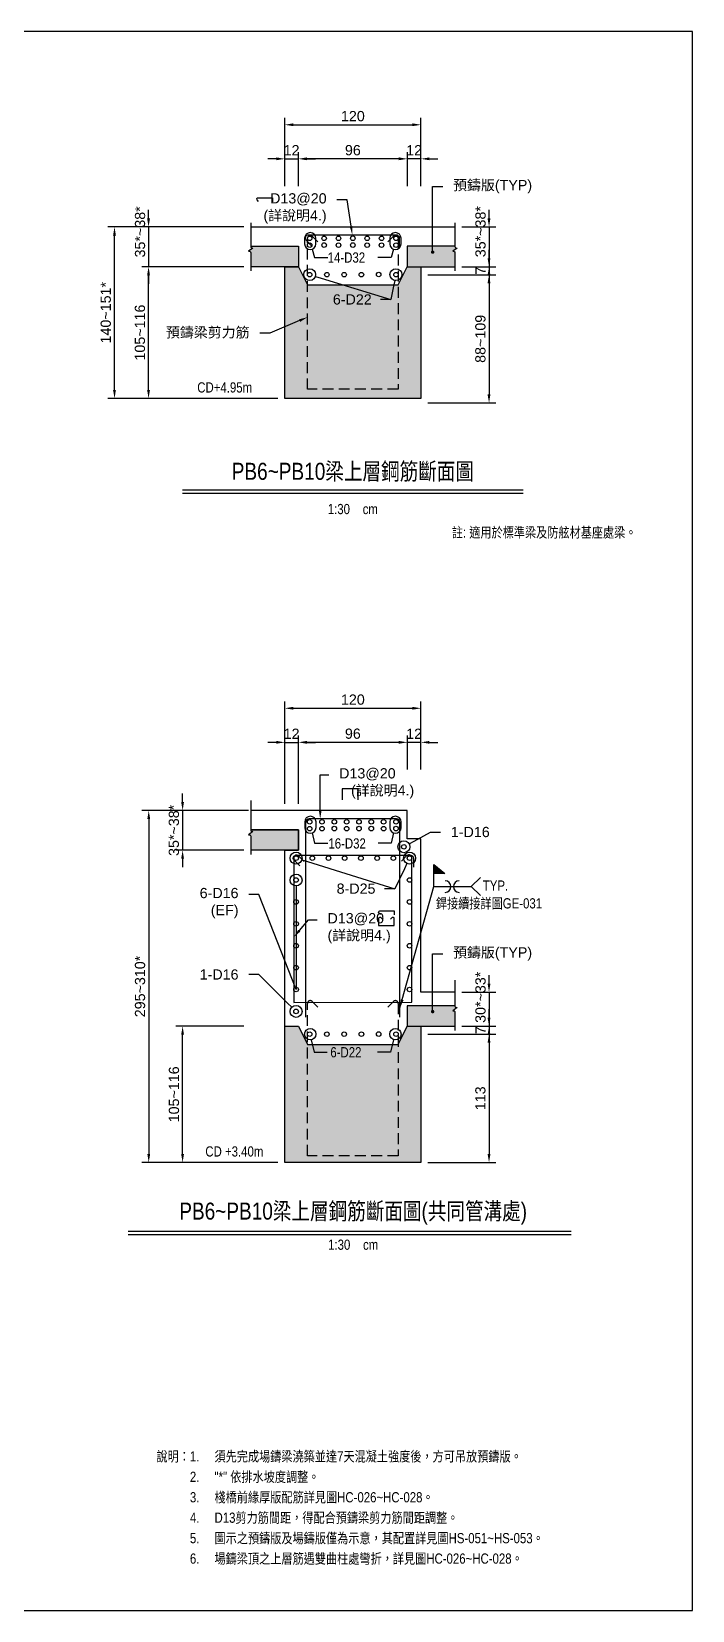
# Model space of a CAD drawing. Header units: millimetres. Extents: x 4668 to 40173, y -3560 to 14620.
# Drawn here: x 19531 to 20113, y 461 to 1851 of the extents above; entities that cross this region are included whole.
import ezdxf
from ezdxf import colors
from ezdxf.entities.mleader import LeaderData, LeaderLine
from ezdxf.enums import TextEntityAlignment as Align
from ezdxf.math import Vec2, Vec3

# ---------------------------------------------------------------- set-up
doc = ezdxf.new("R2010")
doc.units = ezdxf.units.MM
doc.linetypes.add('DASHED', pattern=[19.05, 12.7, -6.35])
doc.linetypes.add('HIDDEN2', pattern=[4.7625, 3.175, -1.5875])
doc.layers.get('0').transparency = 0.5
doc.layers.add('HB_0', color=7, linetype='Continuous', transparency=0.5)
doc.layers.add('HB_HATCH', color=253, linetype='Continuous', transparency=0.5)
for name, color, linetype in [('HB_DIM', 1, 'Continuous'), ('HB_TXT_CTEXT', 2, 'Continuous'), ('鋼筋', 3, 'Continuous')]:
    doc.layers.add(name, color=color, linetype=linetype)
doc.styles.get("Standard").update_dxf_attribs({"font": 'arial.ttf'})
doc.dimstyles.new('30', dxfattribs={"dimscale": 3, "dimtxt": 3, "dimasz": 2.5, "dimexe": 2, "dimexo": 2, "dimgap": 1, "dimtad": 1, "dimdsep": 46, "dimtxsty": 'Standard', "dimcen": 0, "dimclrd": 1, "dimclre": 1, "dimclrt": 2, "dimadec": 0, "dimazin": 0, "dimtfac": 1, "dimtix": 1, "dimtmove": 2, "dimatfit": 3, "dimfxl": 1, "dimtolj": 1, "dimtzin": 0, "dimarcsym": 0})

# ---------------------------------------------------------------- blocks, each defined once
blk = doc.blocks.new('*D194')
at = {"layer": 'Defpoints', "color": 0}
for p in [(19904, 1644.1), (19904, 1637.1), (19934, 1637.1)]:
    blk.add_point(p, dxfattribs=at)
at = {"layer": 'HB_DIM', "color": 1, "linetype": 'Continuous', "lineweight": -2}
for p, q in [((19934, 1651.6), (19934, 1659.1)), ((19910, 1644.1), (19940, 1644.1)), ((19934, 1644.1), (19934, 1637.1)), ((19910, 1637.1), (19940, 1637.1)), ((19934, 1629.6), (19934, 1622.1))]:
    blk.add_line(p, q, dxfattribs=at)
at = {"layer": 'HB_DIM', "color": 1}
for points in [[(19932.7, 1651.6), (19935.2, 1651.6), (19934, 1644.1)], [(19935.2, 1629.6), (19932.7, 1629.6), (19934, 1637.1)]]:
    blk.add_solid(points, dxfattribs=at)
at = {"layer": 'HB_DIM', "color": 2, "insert": (19926.5, 1640.6), "char_height": 9, "attachment_point": 5, "rotation": 90}
blk.add_mtext('\\A1;7', dxfattribs=at)
blk = doc.blocks.new('*D195')
at = {"layer": 'Defpoints', "color": 0}
for p in [(19904, 1679.1), (19904, 1644.1), (19934, 1644.1)]:
    blk.add_point(p, dxfattribs=at)
at = {"layer": 'HB_DIM', "color": 1, "lineweight": -2}
for p, q in [((19934, 1686.6), (19934, 1694.1)), ((19910, 1679.1), (19940, 1679.1)), ((19934, 1679.1), (19934, 1644.1)), ((19910, 1644.1), (19940, 1644.1)), ((19934, 1636.6), (19934, 1629.1))]:
    blk.add_line(p, q, dxfattribs=at)
at = {"layer": 'HB_DIM', "color": 1}
for points in [[(19932.7, 1686.6), (19935.2, 1686.6), (19934, 1679.1)], [(19935.2, 1636.6), (19932.7, 1636.6), (19934, 1644.1)]]:
    blk.add_solid(points, dxfattribs=at)
at = {"layer": 'HB_DIM', "color": 2, "insert": (19926.5, 1675), "char_height": 9, "attachment_point": 5, "rotation": 90}
blk.add_mtext('\\A1;35*~38*', dxfattribs=at)
blk = doc.blocks.new('*D206')
at = {"layer": 'Defpoints', "color": 0}
for p in [(19766, 1739.1), (19766, 1709.1), (19862, 1709.1)]:
    blk.add_point(p, dxfattribs=at)
at = {"layer": 'HB_DIM', "color": 1, "linetype": 'Continuous', "lineweight": -2}
for p, q in [((19766, 1715.1), (19766, 1745.1)), ((19854.5, 1739.1), (19773.5, 1739.1)), ((19862, 1715.1), (19862, 1745.1))]:
    blk.add_line(p, q, dxfattribs=at)
at = {"layer": 'HB_DIM', "color": 1}
for points in [[(19773.5, 1740.4), (19773.5, 1737.9), (19766, 1739.1)], [(19854.5, 1737.9), (19854.5, 1740.4), (19862, 1739.1)]]:
    blk.add_solid(points, dxfattribs=at)
at = {"layer": 'HB_DIM', "color": 2, "insert": (19814, 1746.7), "char_height": 9, "attachment_point": 5}
blk.add_mtext('\\A1;96', dxfattribs=at)
blk = doc.blocks.new('*D207')
at = {"layer": 'Defpoints', "color": 0}
for p in [(19874, 1769.1), (19754, 1709.1), (19874, 1709.1)]:
    blk.add_point(p, dxfattribs=at)
at = {"layer": 'HB_DIM', "color": 1, "linetype": 'Continuous', "lineweight": -2}
for p, q in [((19754, 1715.1), (19754, 1775.1)), ((19761.5, 1769.1), (19866.5, 1769.1)), ((19874, 1715.1), (19874, 1775.1))]:
    blk.add_line(p, q, dxfattribs=at)
at = {"layer": 'HB_DIM', "color": 1}
for points in [[(19761.5, 1770.4), (19761.5, 1767.9), (19754, 1769.1)], [(19866.5, 1767.9), (19866.5, 1770.4), (19874, 1769.1)]]:
    blk.add_solid(points, dxfattribs=at)
at = {"layer": 'HB_DIM', "color": 2, "insert": (19814, 1776.7), "char_height": 9, "attachment_point": 5}
blk.add_mtext('\\A1;120', dxfattribs=at)
blk = doc.blocks.new('*D208')
at = {"layer": 'Defpoints', "color": 0}
for p in [(19766, 1739.1), (19754, 1709.1), (19766, 1709.1)]:
    blk.add_point(p, dxfattribs=at)
at = {"layer": 'HB_DIM', "color": 1, "linetype": 'Continuous', "lineweight": -2}
for p, q in [((19746.5, 1739.1), (19739, 1739.1)), ((19754, 1715.1), (19754, 1745.1)), ((19754, 1739.1), (19766, 1739.1)), ((19766, 1715.1), (19766, 1745.1)), ((19773.5, 1739.1), (19781, 1739.1))]:
    blk.add_line(p, q, dxfattribs=at)
at = {"layer": 'HB_DIM', "color": 1}
for points in [[(19746.5, 1737.9), (19746.5, 1740.4), (19754, 1739.1)], [(19773.5, 1740.4), (19773.5, 1737.9), (19766, 1739.1)]]:
    blk.add_solid(points, dxfattribs=at)
at = {"layer": 'HB_DIM', "color": 2, "insert": (19760, 1746.7), "char_height": 9, "attachment_point": 5}
blk.add_mtext('\\A1;12', dxfattribs=at)
blk = doc.blocks.new('*D209')
at = {"layer": 'Defpoints', "color": 0}
for p in [(19862, 1739.1), (19862, 1709.1), (19874, 1709.1)]:
    blk.add_point(p, dxfattribs=at)
at = {"layer": 'HB_DIM', "color": 1, "linetype": 'Continuous', "lineweight": -2}
for p, q in [((19854.5, 1739.1), (19847, 1739.1)), ((19862, 1715.1), (19862, 1745.1)), ((19874, 1739.1), (19862, 1739.1)), ((19874, 1715.1), (19874, 1745.1)), ((19881.5, 1739.1), (19889, 1739.1))]:
    blk.add_line(p, q, dxfattribs=at)
at = {"layer": 'HB_DIM', "color": 1}
for points in [[(19854.5, 1737.9), (19854.5, 1740.4), (19862, 1739.1)], [(19881.5, 1740.4), (19881.5, 1737.9), (19874, 1739.1)]]:
    blk.add_solid(points, dxfattribs=at)
at = {"layer": 'HB_DIM', "color": 2, "insert": (19868, 1746.7), "char_height": 9, "attachment_point": 5}
blk.add_mtext('\\A1;12', dxfattribs=at)
blk = doc.blocks.new('*D210')
at = {"layer": 'Defpoints', "color": 0}
for p in [(19634, 1644.1), (19724, 1644.1), (19754, 1528.1)]:
    blk.add_point(p, dxfattribs=at)
at = {"layer": 'HB_DIM', "color": 1, "linetype": 'Continuous', "lineweight": -2}
for p, q in [((19718, 1644.1), (19628, 1644.1)), ((19634, 1535.6), (19634, 1636.6)), ((19748, 1528.1), (19628, 1528.1))]:
    blk.add_line(p, q, dxfattribs=at)
at = {"layer": 'HB_DIM', "color": 1}
for points in [[(19635.2, 1636.6), (19632.7, 1636.6), (19634, 1644.1)], [(19632.7, 1535.6), (19635.2, 1535.6), (19634, 1528.1)]]:
    blk.add_solid(points, dxfattribs=at)
at = {"layer": 'HB_DIM', "color": 2, "insert": (19626.4, 1586.1), "char_height": 9, "attachment_point": 5, "rotation": 90}
blk.add_mtext('\\A1;105~116', dxfattribs=at)
blk = doc.blocks.new('*D211')
at = {"layer": 'Defpoints', "color": 0}
for p in [(19724, 1679.1), (19634, 1644.1), (19724, 1644.1)]:
    blk.add_point(p, dxfattribs=at)
at = {"layer": 'HB_DIM', "color": 1, "linetype": 'Continuous', "lineweight": -2}
for p, q in [((19634, 1686.6), (19634, 1694.1)), ((19718, 1679.1), (19628, 1679.1)), ((19634, 1679.1), (19634, 1644.1)), ((19718, 1644.1), (19628, 1644.1)), ((19634, 1636.6), (19634, 1629.1))]:
    blk.add_line(p, q, dxfattribs=at)
at = {"layer": 'HB_DIM', "color": 1}
for points in [[(19632.7, 1686.6), (19635.2, 1686.6), (19634, 1679.1)], [(19635.2, 1636.6), (19632.7, 1636.6), (19634, 1644.1)]]:
    blk.add_solid(points, dxfattribs=at)
at = {"layer": 'HB_DIM', "color": 2, "insert": (19626.5, 1674.8), "char_height": 9, "attachment_point": 5, "rotation": 90}
blk.add_mtext('\\A1;35*~38*', dxfattribs=at)
blk = doc.blocks.new('*D212')
at = {"layer": 'Defpoints', "color": 0}
for p in [(19874, 1637.1), (19874, 1524.1), (19934, 1524.1)]:
    blk.add_point(p, dxfattribs=at)
at = {"layer": 'HB_DIM', "color": 1, "linetype": 'Continuous', "lineweight": -2}
for p, q in [((19880, 1637.1), (19940, 1637.1)), ((19934, 1629.6), (19934, 1531.6)), ((19880, 1524.1), (19940, 1524.1))]:
    blk.add_line(p, q, dxfattribs=at)
at = {"layer": 'HB_DIM', "color": 1}
for points in [[(19935.2, 1629.6), (19932.7, 1629.6), (19934, 1637.1)], [(19932.7, 1531.6), (19935.2, 1531.6), (19934, 1524.1)]]:
    blk.add_solid(points, dxfattribs=at)
at = {"layer": 'HB_DIM', "color": 2, "insert": (19926.4, 1580.6), "char_height": 9, "attachment_point": 5, "rotation": 90}
blk.add_mtext('\\A1;88~109', dxfattribs=at)
blk = doc.blocks.new('*D213')
at = {"layer": 'Defpoints', "color": 0}
for p in [(19604, 1679.1), (19634, 1679.1), (19754, 1528.1)]:
    blk.add_point(p, dxfattribs=at)
at = {"layer": 'HB_DIM', "color": 1, "linetype": 'Continuous', "lineweight": -2}
for p, q in [((19628, 1679.1), (19598, 1679.1)), ((19604, 1535.6), (19604, 1671.6)), ((19748, 1528.1), (19598, 1528.1))]:
    blk.add_line(p, q, dxfattribs=at)
at = {"layer": 'HB_DIM', "color": 1}
for points in [[(19605.2, 1671.6), (19602.7, 1671.6), (19604, 1679.1)], [(19602.7, 1535.6), (19605.2, 1535.6), (19604, 1528.1)]]:
    blk.add_solid(points, dxfattribs=at)
at = {"layer": 'HB_DIM', "color": 2, "insert": (19596.3, 1603.6), "char_height": 9, "attachment_point": 5, "rotation": 90}
blk.add_mtext('\\A1;140~151*', dxfattribs=at)
blk = doc.blocks.new('*D214')
at = {"layer": 'Defpoints', "color": 0}
for p in [(19766, 1225.2), (19862, 1195.2), (19766, 1165.2)]:
    blk.add_point(p, dxfattribs=at)
at = {"layer": 'HB_DIM', "color": 1, "linetype": 'Continuous', "lineweight": -2}
for p, q in [((19766, 1171.2), (19766, 1231.2)), ((19854.5, 1225.2), (19773.5, 1225.2)), ((19862, 1201.2), (19862, 1231.2))]:
    blk.add_line(p, q, dxfattribs=at)
at = {"layer": 'HB_DIM', "color": 1}
for points in [[(19773.5, 1226.5), (19773.5, 1224), (19766, 1225.2)], [(19854.5, 1224), (19854.5, 1226.5), (19862, 1225.2)]]:
    blk.add_solid(points, dxfattribs=at)
at = {"layer": 'HB_DIM', "color": 2, "insert": (19814, 1232.8), "char_height": 9, "attachment_point": 5}
blk.add_mtext('\\A1;96', dxfattribs=at)
blk = doc.blocks.new('*D215')
at = {"layer": 'Defpoints', "color": 0}
for p in [(19874, 1255.2), (19874, 1195.2), (19754, 1165.2)]:
    blk.add_point(p, dxfattribs=at)
at = {"layer": 'HB_DIM', "color": 1, "linetype": 'Continuous', "lineweight": -2}
for p, q in [((19754, 1171.2), (19754, 1261.2)), ((19761.5, 1255.2), (19866.5, 1255.2)), ((19874, 1201.2), (19874, 1261.2))]:
    blk.add_line(p, q, dxfattribs=at)
at = {"layer": 'HB_DIM', "color": 1}
for points in [[(19761.5, 1256.5), (19761.5, 1254), (19754, 1255.2)], [(19866.5, 1254), (19866.5, 1256.5), (19874, 1255.2)]]:
    blk.add_solid(points, dxfattribs=at)
at = {"layer": 'HB_DIM', "color": 2, "insert": (19814, 1262.8), "char_height": 9, "attachment_point": 5}
blk.add_mtext('\\A1;120', dxfattribs=at)
blk = doc.blocks.new('*D216')
at = {"layer": 'Defpoints', "color": 0}
for p in [(19766, 1225.2), (19754, 1165.2), (19766, 1165.2)]:
    blk.add_point(p, dxfattribs=at)
at = {"layer": 'HB_DIM', "color": 1, "linetype": 'Continuous', "lineweight": -2}
for p, q in [((19746.5, 1225.2), (19739, 1225.2)), ((19754, 1171.2), (19754, 1231.2)), ((19754, 1225.2), (19766, 1225.2)), ((19766, 1171.2), (19766, 1231.2)), ((19773.5, 1225.2), (19781, 1225.2))]:
    blk.add_line(p, q, dxfattribs=at)
at = {"layer": 'HB_DIM', "color": 1}
for points in [[(19746.5, 1224), (19746.5, 1226.5), (19754, 1225.2)], [(19773.5, 1226.5), (19773.5, 1224), (19766, 1225.2)]]:
    blk.add_solid(points, dxfattribs=at)
at = {"layer": 'HB_DIM', "color": 2, "insert": (19760, 1232.8), "char_height": 9, "attachment_point": 5}
blk.add_mtext('\\A1;12', dxfattribs=at)
blk = doc.blocks.new('*D217')
at = {"layer": 'Defpoints', "color": 0}
for p in [(19862, 1225.2), (19862, 1195.2), (19874, 1195.2)]:
    blk.add_point(p, dxfattribs=at)
at = {"layer": 'HB_DIM', "color": 1, "linetype": 'Continuous', "lineweight": -2}
for p, q in [((19854.5, 1225.2), (19847, 1225.2)), ((19862, 1201.2), (19862, 1231.2)), ((19874, 1225.2), (19862, 1225.2)), ((19874, 1201.2), (19874, 1231.2)), ((19881.5, 1225.2), (19889, 1225.2))]:
    blk.add_line(p, q, dxfattribs=at)
at = {"layer": 'HB_DIM', "color": 1}
for points in [[(19854.5, 1224), (19854.5, 1226.5), (19862, 1225.2)], [(19881.5, 1226.5), (19881.5, 1224), (19874, 1225.2)]]:
    blk.add_solid(points, dxfattribs=at)
at = {"layer": 'HB_DIM', "color": 2, "insert": (19868, 1232.8), "char_height": 9, "attachment_point": 5}
blk.add_mtext('\\A1;12', dxfattribs=at)
blk = doc.blocks.new('*D218')
at = {"layer": 'Defpoints', "color": 0}
for p in [(19664, 975.2), (19724, 975.2), (19754, 855.2)]:
    blk.add_point(p, dxfattribs=at)
at = {"layer": 'HB_DIM', "color": 1, "linetype": 'Continuous', "lineweight": -2}
for p, q in [((19718, 975.2), (19658, 975.2)), ((19664, 862.7), (19664, 967.7)), ((19748, 855.2), (19658, 855.2))]:
    blk.add_line(p, q, dxfattribs=at)
at = {"layer": 'HB_DIM', "color": 1}
for points in [[(19665.2, 967.7), (19662.7, 967.7), (19664, 975.2)], [(19662.7, 862.7), (19665.2, 862.7), (19664, 855.2)]]:
    blk.add_solid(points, dxfattribs=at)
at = {"layer": 'HB_DIM', "color": 2, "insert": (19656.4, 915.2), "char_height": 9, "attachment_point": 5, "rotation": 90}
blk.add_mtext('\\A1;105~116', dxfattribs=at)
blk = doc.blocks.new('*D219')
at = {"layer": 'Defpoints', "color": 0}
for p in [(19904, 975.2), (19874, 968.2), (19934, 968.2)]:
    blk.add_point(p, dxfattribs=at)
at = {"layer": 'HB_DIM', "color": 1, "linetype": 'Continuous', "lineweight": -2}
for p, q in [((19934, 982.7), (19934, 990.2)), ((19910, 975.2), (19940, 975.2)), ((19934, 975.2), (19934, 968.2)), ((19880, 968.2), (19940, 968.2)), ((19934, 960.7), (19934, 953.2))]:
    blk.add_line(p, q, dxfattribs=at)
at = {"layer": 'HB_DIM', "color": 1}
for points in [[(19932.7, 982.7), (19935.2, 982.7), (19934, 975.2)], [(19935.2, 960.7), (19932.7, 960.7), (19934, 968.2)]]:
    blk.add_solid(points, dxfattribs=at)
at = {"layer": 'HB_DIM', "color": 2, "insert": (19926.5, 971.7), "char_height": 9, "attachment_point": 5, "rotation": 90}
blk.add_mtext('\\A1;7', dxfattribs=at)
blk = doc.blocks.new('*D220')
at = {"layer": 'Defpoints', "color": 0}
for p in [(19874, 968.2), (19874, 855.2), (19934, 855.2)]:
    blk.add_point(p, dxfattribs=at)
at = {"layer": 'HB_DIM', "color": 1, "linetype": 'Continuous', "lineweight": -2}
for p, q in [((19880, 968.2), (19940, 968.2)), ((19934, 960.7), (19934, 862.7)), ((19880, 855.2), (19940, 855.2))]:
    blk.add_line(p, q, dxfattribs=at)
at = {"layer": 'HB_DIM', "color": 1}
for points in [[(19935.2, 960.7), (19932.7, 960.7), (19934, 968.2)], [(19932.7, 862.7), (19935.2, 862.7), (19934, 855.2)]]:
    blk.add_solid(points, dxfattribs=at)
at = {"layer": 'HB_DIM', "color": 2, "insert": (19926.4, 911.7), "char_height": 9, "attachment_point": 5, "rotation": 90}
blk.add_mtext('\\A1;113', dxfattribs=at)
blk = doc.blocks.new('*D221')
at = {"layer": 'Defpoints', "color": 0}
for p in [(19728.1, 1165.2), (19634.1, 855.2), (19724, 855.2)]:
    blk.add_point(p, dxfattribs=at)
at = {"layer": 'HB_DIM', "color": 1, "linetype": 'Continuous', "lineweight": -2}
for p, q in [((19722.1, 1165.2), (19628.1, 1165.2)), ((19634.1, 1157.7), (19634.1, 862.7)), ((19718, 855.2), (19628.1, 855.2))]:
    blk.add_line(p, q, dxfattribs=at)
at = {"layer": 'HB_DIM', "color": 1}
for points in [[(19635.4, 1157.7), (19632.9, 1157.7), (19634.1, 1165.2)], [(19632.9, 862.7), (19635.4, 862.7), (19634.1, 855.2)]]:
    blk.add_solid(points, dxfattribs=at)
at = {"layer": 'HB_DIM', "color": 2, "insert": (19626.5, 1010.2), "char_height": 9, "attachment_point": 5, "rotation": 90}
blk.add_mtext('\\A1;295~310*', dxfattribs=at)
blk = doc.blocks.new('*D222')
at = {"layer": 'Defpoints', "color": 0}
for p in [(19724, 1165.2), (19664, 1130.2), (19724, 1130.2)]:
    blk.add_point(p, dxfattribs=at)
at = {"layer": 'HB_DIM', "color": 1, "linetype": 'Continuous', "lineweight": -2}
for p, q in [((19664, 1172.7), (19664, 1180.2)), ((19718, 1165.2), (19658, 1165.2)), ((19664, 1165.2), (19664, 1130.2)), ((19718, 1130.2), (19658, 1130.2)), ((19664, 1122.7), (19664, 1115.2))]:
    blk.add_line(p, q, dxfattribs=at)
at = {"layer": 'HB_DIM', "color": 1}
for points in [[(19662.7, 1172.7), (19665.2, 1172.7), (19664, 1165.2)], [(19665.2, 1122.7), (19662.7, 1122.7), (19664, 1130.2)]]:
    blk.add_solid(points, dxfattribs=at)
at = {"layer": 'HB_DIM', "color": 2, "insert": (19656.3, 1147.7), "char_height": 9, "attachment_point": 5, "rotation": 90}
blk.add_mtext('\\A1;35*~38*', dxfattribs=at)
blk = doc.blocks.new('*U172')
at = {"layer": 'HB_0', "color": 3, "linetype": 'Continuous'}
blk.add_circle((0, 0), 2, dxfattribs=at)
blk = doc.blocks.new('*U171')
at = {"layer": 'HB_0', "color": 0, "linetype": 'ByBlock', "lineweight": -2}
for p in [(0, 0), (6.9, -13.5), (13.8, -27.1), (20.7, -40.6), (27.7, -54.1), (34.6, -67.7)]:
    blk.add_blockref('*U172', p, dxfattribs=at)
blk = doc.blocks.new('*U174')
at = {"layer": 'HB_0', "color": 3, "linetype": 'Continuous'}
blk.add_circle((0, 0), 2, dxfattribs=at)
blk = doc.blocks.new('*U173')
at = {"layer": 'HB_0', "color": 0, "linetype": 'ByBlock', "lineweight": -2}
for p in [(0, 0), (6.9, -13.5), (13.8, -27.1), (20.7, -40.6), (27.7, -54.1), (34.6, -67.7)]:
    blk.add_blockref('*U174', p, dxfattribs=at)
blk = doc.blocks.new('*D239')
at = {"layer": 'Defpoints', "color": 0}
for p in [(19904, 1005.2), (19904, 975.2), (19934, 975.2)]:
    blk.add_point(p, dxfattribs=at)
at = {"layer": 'HB_DIM', "color": 1, "lineweight": -2}
for p, q in [((19934, 1012.7), (19934, 1020.2)), ((19910, 1005.2), (19940, 1005.2)), ((19934, 1005.2), (19934, 975.2)), ((19910, 975.2), (19940, 975.2)), ((19934, 967.7), (19934, 960.2))]:
    blk.add_line(p, q, dxfattribs=at)
at = {"layer": 'HB_DIM', "color": 1}
for points in [[(19932.7, 1012.7), (19935.2, 1012.7), (19934, 1005.2)], [(19935.2, 967.7), (19932.7, 967.7), (19934, 975.2)]]:
    blk.add_solid(points, dxfattribs=at)
at = {"layer": 'HB_DIM', "color": 2, "insert": (19926.5, 1000.7), "char_height": 9, "attachment_point": 5, "rotation": 90}
blk.add_mtext('\\A1;30*~33*', dxfattribs=at)
blk = doc.blocks.new('預鑄單元說明')
at = {"layer": 'HB_TXT_CTEXT', "width": 0.8}
for s, p in [('說明：1.', (-422.8, 110.3)), ('2.', (-422.8, 92.3)), ('3.', (-422.8, 74.3)), ('4.', (-422.8, 56.3)), ('5.', (-422.8, 38.3)), ('6.', (-422.8, 20.3))]:
    blk.add_text(s, height=9, dxfattribs=at).set_placement(p, align=Align.MIDDLE_RIGHT)
for s, p in [('須先完成場鑄梁澆築並達7天混凝土強度後，方可吊放預鑄版。', (-409.5, 110.3)), ('"*" 依排水坡度調整。', (-409.5, 92.3)), ('棧橋前緣厚版配筋詳見圖HC-026~HC-028。', (-409.5, 74.3)), ('D13剪力筋間距，得配合預鑄梁剪力筋間距調整。', (-409.5, 56.3)), ('圖示之預鑄版及場鑄版僅為示意，其配置詳見圖HS-051~HS-053。', (-409.5, 38.3)), ('場鑄梁頂之上層筋遇雙曲柱處彎折，詳見圖HC-026~HC-028。', (-409.5, 20.3))]:
    blk.add_text(s, height=9, dxfattribs=at).set_placement(p, align=Align.MIDDLE_LEFT)
blk = doc.blocks.new('_Dot')
at = {"color": 0, "linetype": 'ByBlock', "lineweight": -2}
blk.add_line((-0.5, 0), (-1, 0), dxfattribs=at)
at = {"color": 0, "linetype": 'ByBlock', "const_width": 0.5}
blk.add_lwpolyline([(-0.25, 0, 1), (0.25, 0, 1)], format="xyb", close=True, dxfattribs=at)
blk = doc.blocks.new('_DotBlank')
at = {"color": 0, "linetype": 'ByBlock', "lineweight": -2}
blk.add_line((-0.5, 0), (-1, 0), dxfattribs=at)
blk.add_circle((0, 0), 0.5, dxfattribs=at)
blk = doc.blocks.new('*U187')
at = {"layer": 'HB_0', "color": 3, "linetype": 'Continuous'}
blk.add_circle((0, 0), 2, dxfattribs=at)
blk = doc.blocks.new('*U186')
at = {"layer": 'HB_0', "color": 0, "linetype": 'ByBlock', "lineweight": -2}
for p in [(0, 0), (5.8, -11.3), (11.5, -22.6), (17.3, -33.8), (23, -45.1), (28.8, -56.4), (34.6, -67.7)]:
    blk.add_blockref('*U187', p, dxfattribs=at)
blk = doc.blocks.new('*U189')
at = {"layer": 'HB_0', "color": 3, "linetype": 'Continuous'}
blk.add_circle((0, 0), 2, dxfattribs=at)
blk = doc.blocks.new('*U188')
at = {"layer": 'HB_0', "color": 0, "linetype": 'ByBlock', "lineweight": -2}
for p in [(0, 0), (5.8, -11.3), (11.5, -22.6), (17.3, -33.8), (23, -45.1), (28.8, -56.4), (34.6, -67.7)]:
    blk.add_blockref('*U189', p, dxfattribs=at)
blk = doc.blocks.new('*U191')
at = {"layer": 'HB_0', "color": 3, "linetype": 'Continuous'}
blk.add_circle((0, 0), 2, dxfattribs=at)
blk = doc.blocks.new('*U190')
at = {"layer": 'HB_0', "color": 0, "linetype": 'ByBlock', "lineweight": -2}
for p in [(0, 0), (4.9, -9.7), (9.9, -19.3), (14.8, -29), (19.8, -38.7), (24.7, -48.3), (29.6, -58), (34.6, -67.7)]:
    blk.add_blockref('*U191', p, dxfattribs=at)
blk = doc.blocks.new('*U193')
at = {"layer": 'HB_0', "color": 3, "linetype": 'Continuous'}
blk.add_circle((0, 0), 2, dxfattribs=at)
blk = doc.blocks.new('*U192')
at = {"layer": 'HB_0', "color": 0, "linetype": 'ByBlock', "lineweight": -2}
for p in [(0, 0), (4.9, -9.7), (9.9, -19.3), (14.8, -29), (19.8, -38.7), (24.7, -48.3), (29.6, -58), (34.6, -67.7)]:
    blk.add_blockref('*U193', p, dxfattribs=at)

msp = doc.modelspace()

# ---------------------------------------------------------------- hatches: boundary and pattern name
at = {"layer": 'HB_0'}
for points in [[(19765.962, 1662.134), (19723.962, 1662.134), (19723.962, 1661.834, 0.52947275), (19725.815, 1660.574), (19722.108, 1657.694, -0.52947275), (19723.962, 1656.448), (19723.962, 1644.134), (19765.962, 1644.134)], [(19765.962, 1148.239), (19723.962, 1148.239), (19723.962, 1147.939, 0.52947275), (19725.815, 1146.679), (19722.108, 1143.799, -0.52947275), (19723.962, 1142.553), (19723.962, 1130.239), (19765.962, 1130.239)]]:
    msp.add_hatch(color=253, dxfattribs=at).paths.add_polyline_path(points)
at = {"layer": 'HB_DIM', "linetype": 'Continuous'}
msp.add_hatch(color=256, dxfattribs=at).paths.add_polyline_path([(19885.255, 1117.742), (19885.255, 1109.599), (19894.971, 1109.599)])
at = {"layer": 'HB_HATCH'}
for points in [[(19903.962, 1644.134), (19903.962, 1656.448, 0.52947275), (19902.108, 1657.694), (19905.815, 1660.574, -0.52947275), (19903.962, 1661.834), (19903.962, 1662.134), (19861.962, 1662.134), (19861.962, 1644.134)], [(19903.962, 975.239), (19903.962, 987.553, 0.52947275), (19902.108, 988.799), (19905.815, 991.679, -0.52947275), (19903.962, 992.939), (19903.962, 993.239), (19861.962, 993.239), (19861.962, 975.239)], [(19753.962, 975.239), (19765.962, 975.239), (19773.962, 959.239), (19853.962, 959.239), (19861.962, 975.239), (19873.962, 975.239), (19873.962, 855.239), (19753.962, 855.239)]]:
    msp.add_hatch(color=256, dxfattribs=at).paths.add_polyline_path(points)
h = msp.add_hatch(color=256, dxfattribs=at)
h.paths.add_polyline_path([(19853.962, 1628.134), (19773.962, 1628.134), (19773.962, 1528.134), (19853.962, 1528.134)], flags=17)
h.paths.add_polyline_path([(19773.962, 1628.134), (19765.962, 1644.134), (19753.962, 1644.134), (19753.962, 1528.134), (19873.962, 1528.134), (19873.962, 1644.134), (19861.962, 1644.134), (19853.962, 1628.134), (19853.962, 1528.134), (19773.962, 1528.134)])
h.paths.add_polyline_path([(19793.27, 1607.315), (19832.056, 1607.315)], flags=16)

# ---------------------------------------------------------------- linework, layer by layer
at = {"layer": 'Defpoints', "color": 241, "linetype": 'Continuous', "true_color": 0xf7abae}
msp.add_lwpolyline([(19514.712, 460.697), (20113.212, 460.697), (20113.212, 1851.197), (19514.712, 1851.197)], close=True, dxfattribs=at)
at = {"layer": 'HB_0', "linetype": 'Continuous'}
msp.add_line((19723.962, 1679.134), (19903.962, 1679.134), dxfattribs=at)
at = {"layer": 'HB_0', "linetype": 'DASHED'}
for p, q in [((19765.962, 1148.239), (19723.962, 1148.239)), ((19765.962, 1130.239), (19765.962, 1148.239))]:
    msp.add_line(p, q, dxfattribs=at)
at = {"layer": 'HB_0', "ltscale": 0.5}
for points in [[(19723.962, 1662.134), (19765.962, 1662.134), (19765.962, 1644.134), (19723.962, 1644.134)], [(19903.962, 1662.134), (19861.962, 1662.134), (19861.962, 1644.134), (19903.962, 1644.134)], [(19753.962, 1644.134), (19765.962, 1644.134), (19773.962, 1628.134), (19853.962, 1628.134), (19861.962, 1644.134), (19873.962, 1644.134), (19873.962, 1528.134), (19753.962, 1528.134), (19753.962, 1644.134)], [(19723.962, 1148.239), (19765.962, 1148.239), (19765.962, 1130.239), (19723.962, 1130.239)], [(19903.962, 993.239), (19861.962, 993.239), (19861.962, 975.239), (19903.962, 975.239)], [(19753.962, 975.239), (19765.962, 975.239), (19773.962, 959.239), (19853.962, 959.239), (19861.962, 975.239), (19873.962, 975.239), (19873.962, 855.239), (19753.962, 855.239), (19753.962, 975.239)]]:
    msp.add_lwpolyline(points, dxfattribs=at)
at = {"layer": 'HB_0'}
for points in [[(19903.962, 1005.239), (19873.962, 1005.239), (19873.962, 1140.239), (19861.962, 1140.239), (19861.962, 1165.239), (19723.962, 1165.239)], [(19753.962, 975.239), (19753.962, 1130.239), (19765.962, 1130.239), (19765.962, 1148.239), (19723.962, 1148.239)]]:
    msp.add_lwpolyline(points, dxfattribs=at)
at = {"layer": 'HB_0', "color": 3, "linetype": 'Continuous'}
msp.add_circle((19858.962, 1133.239), 2, dxfattribs=at)
at = {"layer": 'HB_DIM', "linetype": 'Continuous'}
for p, q in [((19885.255, 1098.157), (19885.255, 1117.742)), ((19885.255, 1117.742), (19894.971, 1109.599)), ((19894.971, 1109.599), (19885.255, 1109.599)), ((19918.364, 1098.157), (19926.52, 1106.125)), ((19918.364, 1098.157), (19926.52, 1090.189))]:
    msp.add_line(p, q, dxfattribs=at)
for points in [[(19723.962, 1682.883), (19723.962, 1661.834, 0.52947275), (19725.815, 1660.574), (19722.108, 1657.694, -0.53281519), (19723.962, 1656.434), (19723.962, 1640.385)], [(19903.962, 1682.883), (19903.962, 1661.834, 0.52947275), (19905.815, 1660.574), (19902.108, 1657.694, -0.53281519), (19903.962, 1656.434), (19903.962, 1640.385)], [(19723.962, 1173.988), (19723.962, 1147.939, 0.52947275), (19725.815, 1146.679), (19722.108, 1143.799, -0.53281519), (19723.962, 1142.539), (19723.962, 1126.49)], [(19903.962, 1015.746), (19903.962, 992.939, 0.52947275), (19905.815, 991.679), (19902.108, 988.799, -0.53281519), (19903.962, 987.539), (19903.962, 971.49)]]:
    msp.add_lwpolyline(points, format="xyb", dxfattribs=at)
for points in [[(19781.462, 1669.134, 1), (19771.462, 1669.134), (19771.462, 1664.134, 1), (19781.462, 1664.134)], [(19856.462, 1669.134, 1), (19846.462, 1669.134), (19846.462, 1664.134, 1), (19856.462, 1664.134)], [(19781.528, 1155.095, 1), (19771.528, 1155.095), (19771.528, 1150.095, 1), (19781.528, 1150.095)], [(19856.528, 1155.095, 1), (19846.528, 1155.095), (19846.528, 1150.095, 1), (19856.528, 1150.095)]]:
    msp.add_lwpolyline(points, format="xyb", close=True, dxfattribs=at)
for points in [[(19778.134, 1659.422), (19780.267, 1652.208), (19791.813, 1652.208)], [(19849.789, 1659.422), (19847.657, 1652.208), (19836.11, 1652.208)], [(19778.2, 1145.383), (19780.333, 1136.284), (19791.879, 1136.284)], [(19849.855, 1145.383), (19847.723, 1136.284), (19836.176, 1136.284)], [(19777.204, 963.235), (19779.833, 952.375), (19791.379, 952.375)], [(19849.851, 963.235), (19847.223, 952.375), (19835.676, 952.375)]]:
    msp.add_lwpolyline(points, dxfattribs=at)
for centre in [(19776.462, 968.239), (19851.462, 968.239)]:
    msp.add_circle(centre, 5, dxfattribs=at)
for centre, start, end in [((19895.278, 1098.157), 270, 90), ((19907.66, 1098.157), 90, 270)]:
    msp.add_arc(centre, 5.055, start, end, dxfattribs=at)
at = {"layer": 'HB_TXT_CTEXT', "color": 3, "linetype": 'Continuous'}
for p, q in [((19663.962, 1447.697), (19963.962, 1447.697)), ((19616.009, 794.802), (20006.322, 794.802))]:
    msp.add_line(p, q, dxfattribs=at)
at = {"layer": 'HB_TXT_CTEXT', "color": 1, "linetype": 'Continuous'}
for p, q in [((19663.962, 1444.697), (19963.962, 1444.697)), ((19616.009, 791.802), (20006.322, 791.802))]:
    msp.add_line(p, q, dxfattribs=at)
at = {"layer": 'HB_TXT_CTEXT', "linetype": 'Continuous'}
for points in [[(19730.971, 1701.55), (19729.639, 1703.045, -0.64760203), (19730.446, 1704.843), (19743.179, 1704.843), (19743.179, 1701.337)], [(19838.32, 1073.456), (19836.988, 1074.951, -0.64760203), (19837.794, 1076.749), (19850.528, 1076.749), (19850.528, 1073.243)], [(19840.007, 1069.502), (19838.512, 1070.834, 0.64760203), (19836.714, 1070.028), (19836.714, 1063.835), (19850.528, 1063.835), (19850.528, 1070.028, 0.64760203), (19848.729, 1070.834), (19847.235, 1069.502)]]:
    msp.add_lwpolyline(points, format="xyb", dxfattribs=at)
msp.add_lwpolyline([(19818.735, 1174.732), (19818.735, 1184.293), (19804.533, 1184.293), (19804.533, 1174.732)], dxfattribs=at)
at = {"layer": '鋼筋', "linetype": 'Continuous'}
for p, q in [((19772.462, 983.063), (19772.462, 1154.883)), ((19852.462, 1157.883), (19775.462, 1157.883)), ((19855.462, 983.063), (19855.462, 1154.883))]:
    msp.add_line(p, q, dxfattribs=at)
for points in [[(19777.964, 1662.207), (19773.014, 1667.157, -0.66817864), (19775.135, 1672.278), (19851.896, 1672.278, -0.41421356), (19854.896, 1669.278), (19854.896, 1661.146)], [(19767.144, 1116.56), (19762.194, 1121.509, -0.66817864), (19763.962, 1125.777), (19864.962, 1125.777, -0.41421356), (19867.462, 1123.277), (19867.462, 1115.146)], [(19771.192, 1120.282), (19766.235, 1125.239, 0.66817864), (19761.967, 1123.472), (19761.967, 996.214), (19865.952, 996.264), (19865.952, 1123.47, 0.70089004), (19861.694, 1125.461), (19856.744, 1120.511)]]:
    msp.add_lwpolyline(points, format="xyb", dxfattribs=at)
at = {"layer": '鋼筋', "linetype": 'HIDDEN2', "ltscale": 3}
for points in [[(19844.744, 1665.952), (19849.694, 1670.902, -0.66817864), (19853.962, 1669.134), (19853.962, 1536.134), (19773.962, 1536.134), (19773.962, 1669.134, -0.66817864), (19778.23, 1670.902), (19783.179, 1665.952)], [(19844.744, 992.057), (19849.694, 997.007, -0.66817864), (19853.962, 995.239), (19853.962, 861.145), (19773.962, 861.145), (19773.962, 995.239, -0.66817864), (19778.23, 997.007), (19783.179, 992.057)]]:
    msp.add_lwpolyline(points, format="xyb", dxfattribs=at)
at = {"layer": '鋼筋', "linetype": 'Continuous'}
for centre in [(19763.962, 1123.239), (19778.248, 1123.239), (19792.533, 1123.239), (19806.819, 1123.239), (19821.105, 1123.239), (19835.39, 1123.239), (19849.676, 1123.239), (19863.962, 1123.239), (19763.962, 1103.953), (19863.962, 1103.953), (19763.962, 1084.668), (19863.962, 1084.668), (19763.962, 1065.382), (19863.962, 1065.382), (19763.962, 1046.096), (19863.962, 1046.096), (19763.962, 1026.81), (19863.962, 1026.81), (19763.962, 1007.525), (19863.962, 1007.525), (19763.962, 988.239)]:
    msp.add_circle(centre, 2, dxfattribs=at)
for centre, start, end in [((19775.462, 1154.883), 90, 180), ((19852.462, 1154.883), 360, 90)]:
    msp.add_arc(centre, 3, start, end, dxfattribs=at)

# ---------------------------------------------------------------- block references
at = {"layer": 'HB_0', "color": 4, "rotation": 62.94022679199499}
for name, p in [('*U186', (19775.962, 1669.134)), ('*U188', (19775.962, 1663.134)), ('*U190', (19775.962, 1155.239)), ('*U192', (19775.962, 1149.239))]:
    msp.add_blockref(name, p, dxfattribs=at)
at = {"layer": 'HB_0', "color": 241, "linetype": 'Continuous', "true_color": 0xf7abae, "rotation": 62.94022679199499}
for name, p in [('*U171', (19775.962, 1637.134)), ('*U173', (19775.962, 968.239))]:
    msp.add_blockref(name, p, dxfattribs=at)
at = {"layer": 'HB_0'}
msp.add_blockref('預鑄單元說明', (20101.595, 486.063), dxfattribs=at)

# ---------------------------------------------------------------- texts
at = {"layer": 'HB_TXT_CTEXT', "linetype": 'Continuous', "width": 0.8}
for s, p in [('14-D32', (19791.813, 1652.208)), ('16-D32', (19792.436, 1136.199)), ('6-D22', (19794.148, 952.29))]:
    msp.add_text(s, height=9, rotation=360, dxfattribs=at).set_placement(p, align=Align.MIDDLE_LEFT)
for s, p in [('CD+4.95m', (19701.061, 1537.816)), ('1:30    cm', (19813.962, 1430.697)), ('註: 適用於標準梁及防舷材基座處梁。', (19982.518, 1410.277)), ('CD +3.40m', (19709.571, 864.922)), ('1:30    cm', (19814.262, 782.802))]:
    msp.add_text(s, height=9, rotation=360, dxfattribs=at).set_placement(p, align=Align.MIDDLE)
at = {"layer": 'HB_TXT_CTEXT', "color": 3, "linetype": 'Continuous', "width": 0.8}
for s, p in [('PB6~PB10梁上層鋼筋斷面圖', (19813.962, 1464.197)), ('PB6~PB10梁上層鋼筋斷面圖(共同管溝處)', (19814.262, 811.302))]:
    msp.add_text(s, height=15, rotation=360, dxfattribs=at).set_placement(p, align=Align.MIDDLE)
at = {"layer": 'HB_TXT_CTEXT', "width": 0.8}
for s, p in [('TYP.', (19928.502, 1099.09)), ('銲接續接詳圖GE-031', (19887.141, 1083.424))]:
    msp.add_text(s, height=9, rotation=360, dxfattribs=at).set_placement(p, align=Align.MIDDLE_LEFT)

# ---------------------------------------------------------------- dimensions: what is measured, and where the dimension line sits
at = {"layer": 'HB_DIM', "linetype": 'Continuous'}
for base, p1, p2, picture, middle in [((19873.962, 1769.134), (19753.962, 1709.134), (19873.962, 1709.134), '*D207', (19813.962, 1776.728)), ((19765.962, 1739.134), (19753.962, 1709.134), (19765.962, 1709.134), '*D208', (19759.962, 1746.652)), ((19873.962, 1255.239), (19753.962, 1165.239), (19873.962, 1195.239), '*D215', (19813.962, 1262.834)), ((19765.962, 1225.239), (19753.962, 1165.239), (19765.962, 1165.239), '*D216', (19759.962, 1232.757))]:
    dim = msp.add_linear_dim(base=base, p1=p1, p2=p2, dimstyle='30', dxfattribs=at)
    dim.commit()
    dim.dimension.update_dxf_attribs({"geometry": picture, "text_midpoint": middle})
for base, p1, p2, angle, picture, middle in [((19765.962, 1739.134), (19861.962, 1709.134), (19765.962, 1709.134), 180, '*D206', (19813.962, 1746.728)), ((19861.962, 1739.134), (19873.962, 1709.134), (19861.962, 1709.134), 180, '*D209', (19867.962, 1746.652)), ((19933.962, 1637.134), (19903.962, 1644.134), (19903.962, 1637.134), 90, '*D194', (19926.462, 1640.634)), ((19765.962, 1225.239), (19861.962, 1195.239), (19765.962, 1165.239), 180, '*D214', (19813.962, 1232.834)), ((19861.962, 1225.239), (19873.962, 1195.239), (19861.962, 1195.239), 180, '*D217', (19867.962, 1232.757)), ((19933.962, 968.239), (19903.962, 975.239), (19873.962, 968.239), 90, '*D219', (19926.462, 971.739)), ((19933.962, 855.239), (19873.962, 968.239), (19873.962, 855.239), 90, '*D220', (19926.367, 911.739))]:
    dim = msp.add_linear_dim(base=base, p1=p1, p2=p2, angle=angle, dimstyle='30', dxfattribs=at)
    dim.commit()
    dim.dimension.update_dxf_attribs({"geometry": picture, "text_midpoint": middle})
dim = msp.add_linear_dim(base=(19633.962, 1644.134), p1=(19723.962, 1679.134), p2=(19723.962, 1644.134), angle=270, text='<>*~38*', dimstyle='30', dxfattribs=at)
dim.commit()
dim.dimension.update_dxf_attribs({"geometry": '*D211', "text_midpoint": (19626.462, 1674.826), "dimtype": 160})
at = {"layer": 'HB_DIM'}
for base, p1, p2, text, picture, middle in [((19933.962, 1644.134), (19903.962, 1679.134), (19903.962, 1644.134), '<>*~38*', '*D195', (19926.462, 1675.036)), ((19933.962, 975.239), (19903.962, 1005.239), (19903.962, 975.239), '<>*~33*', '*D239', (19926.462, 1000.706))]:
    dim = msp.add_linear_dim(base=base, p1=p1, p2=p2, angle=90, text=text, dimstyle='30', dxfattribs=at)
    dim.commit()
    dim.dimension.update_dxf_attribs({"geometry": picture, "text_midpoint": middle, "dimtype": 160})
at = {"layer": 'HB_DIM', "linetype": 'Continuous'}
for base, p1, p2, angle, text, picture, middle in [((19603.962, 1679.134), (19753.962, 1528.134), (19633.962, 1679.134), 90, '140~<>*', '*D213', (19596.313, 1603.634)), ((19633.962, 1644.134), (19753.962, 1528.134), (19723.962, 1644.134), 90, '105~<>', '*D210', (19626.367, 1586.134)), ((19933.962, 1524.134), (19873.962, 1637.134), (19873.962, 1524.134), 90, '88~109', '*D212', (19926.367, 1580.634)), ((19663.962, 1130.239), (19723.962, 1165.239), (19723.962, 1130.239), 270, '<>*~38*', '*D222', (19656.313, 1147.739)), ((19634.108, 855.239), (19728.086, 1165.239), (19723.962, 855.239), 90, '295~<>*', '*D221', (19626.459, 1010.239)), ((19663.962, 975.239), (19753.962, 855.239), (19723.962, 975.239), 90, '105~116', '*D218', (19656.367, 915.239))]:
    dim = msp.add_linear_dim(base=base, p1=p1, p2=p2, angle=angle, text=text, dimstyle='30', dxfattribs=at)
    dim.commit()
    dim.dimension.update_dxf_attribs({"geometry": picture, "text_midpoint": middle})

# ---------------------------------------------------------------- leaders
msp.add_leader([(19855.462, 991.338), (19885.255, 1098.157), (19918.364, 1098.157)], dimstyle='30', dxfattribs=at)
at = {"layer": 'HB_DIM'}
ml = msp.add_multileader_mtext('Standard', dxfattribs=at)
ml.set_content('預鑄版(TYP)', color=2)
ml.set_leader_properties(color=1)
ml.set_arrow_properties(name='DOT')
ml.build(insert=Vec2(0, 0))
ml.multileader.update_dxf_attribs({"dogleg_length": 3, "arrow_head_size": 3, "scale": 3})
ctx = ml.context
ctx.base_point, ctx.scale, ctx.char_height, ctx.arrow_head_size, ctx.landing_gap_size, ctx.plane_origin = Vec3(19893.294, 1714.491), 3, 9, 3, 9, Vec3(19853.17, 1730.321)
notes = []
notes.append((ctx, [(0, (1, 1, 0), (19884.294, 1714.668), (1, 0), 9, [(0, [(19884.294, 1656.956)], 0, [])])]))
ctx.mtext.insert, ctx.mtext.flow_direction = Vec3(19902.294, 1720.491), 5
ml = msp.add_multileader_mtext('Standard', dxfattribs=at)
ml.set_content('D13@20\\P(詳說明4.)', color=2)
ml.set_leader_properties(color=1)
ml.build(insert=Vec2(0, 0))
ml.multileader.update_dxf_attribs({"dogleg_length": 3, "arrow_head_size": 7.5, "scale": 3})
ctx = ml.context
ctx.base_point, ctx.scale, ctx.char_height, ctx.arrow_head_size, ctx.landing_gap_size, ctx.plane_origin = Vec3(19726.933, 1702.819), 3, 9, 7.5, 9, Vec3(19813.516, 1671.778)
ctx.text_align_type = 2
notes.append((ctx, [(0, (1, 1, 0), (19808.875, 1702.996), (-1, 0), 9, [(0, [(19813.516, 1672.278)], 0, [])])]))
ctx.mtext.insert, ctx.mtext.alignment, ctx.mtext.flow_direction = Vec3(19790.875, 1708.819), 3, 5
at = {"layer": 'HB_DIM', "linetype": 'Continuous'}
ml = msp.add_multileader_mtext('Standard', dxfattribs=at)
ml.set_content('6-D22', color=2)
ml.set_leader_properties(color=1)
ml.set_arrow_properties(name='DOTBLANK')
ml.build(insert=Vec2(0, 0))
ml.multileader.update_dxf_attribs({"dogleg_length": 3, "arrow_head_size": 10.5, "scale": 3})
ctx = ml.context
ctx.base_point, ctx.scale, ctx.char_height, ctx.arrow_head_size, ctx.landing_gap_size, ctx.plane_origin = Vec3(19787.37, 1615.293), 3, 9, 10.5, 9, Vec3(20212.805, 1679.447)
notes.append((ctx, [(0, (1, 1, 0), (19847.445, 1615.216), (-1, 0), 9, [(0, [(19775.962, 1637.134)], 0, []), (1, [(19851.962, 1637.134)], 0, [])])]))
ctx.mtext.insert, ctx.mtext.flow_direction = Vec3(19796.37, 1619.793), 5
at = {"layer": 'HB_DIM'}
ml = msp.add_multileader_mtext('Standard', dxfattribs=at)
ml.set_content('預鑄梁剪力筋', color=2)
ml.set_leader_properties(color=1)
ml.build(insert=Vec2(0, 0))
ml.multileader.update_dxf_attribs({"dogleg_length": 3, "arrow_head_size": 7.5, "scale": 3})
ctx = ml.context
ctx.base_point, ctx.scale, ctx.char_height, ctx.arrow_head_size, ctx.landing_gap_size, ctx.plane_origin = Vec3(19640.607, 1585.472), 3, 9, 7.5, 9, Vec3(19735.884, 1565.246)
ctx.text_align_type = 2
notes.append((ctx, [(0, (1, 1, 0), (19740.957, 1585.651), (-1, 0), 9, [(0, [(19773.962, 1599.587)], 0, [])])]))
ctx.mtext.insert, ctx.mtext.alignment, ctx.mtext.flow_direction = Vec3(19722.957, 1590.815), 3, 5
ml = msp.add_multileader_mtext('Standard', dxfattribs=at)
ml.set_content('D13@20\\P   (詳說明4.)', color=2)
ml.set_leader_properties(color=1)
ml.build(insert=Vec2(0, 0))
ml.multileader.update_dxf_attribs({"dogleg_length": 3, "arrow_head_size": 7.5, "scale": 3})
ctx = ml.context
ctx.base_point, ctx.scale, ctx.char_height, ctx.arrow_head_size, ctx.landing_gap_size, ctx.plane_origin = Vec3(19792.898, 1196.434), 3, 9, 7.5, 9, Vec3(19843.667, 1194.573)
notes.append((ctx, [(0, (1, 1, 0), (19785.224, 1196.611), (1, 0), 7.674, [(0, [(19785.224, 1157.883)], 0, [])])]))
ctx.mtext.insert, ctx.mtext.flow_direction = Vec3(19801.898, 1202.434), 5
at = {"layer": 'HB_DIM', "linetype": 'Continuous'}
ml = msp.add_multileader_mtext('Standard', dxfattribs=at)
ml.set_content('1-D16', color=2)
ml.set_leader_properties(color=1)
ml.set_arrow_properties(name='DOTBLANK')
ml.build(insert=Vec2(0, 0))
ml.multileader.update_dxf_attribs({"dogleg_length": 3, "arrow_head_size": 10.5, "scale": 3})
ctx = ml.context
ctx.base_point, ctx.scale, ctx.char_height, ctx.arrow_head_size, ctx.landing_gap_size, ctx.plane_origin = Vec3(19891.363, 1146.266), 3, 9, 10.5, 9, Vec3(20107.104, 1131.426)
notes.append((ctx, [(0, (1, 1, 0), (19882.363, 1146.19), (1, 0), 9, [(1, [(19858.962, 1133.239)], 0, [])])]))
ctx.mtext.insert, ctx.mtext.rotation, ctx.mtext.flow_direction = Vec3(19900.363, 1150.766), 6.28318531, 5
ml = msp.add_multileader_mtext('Standard', dxfattribs=at)
ml.set_content('8-D25', color=2)
ml.set_leader_properties(color=1)
ml.set_arrow_properties(name='DOTBLANK')
ml.build(insert=Vec2(0, 0))
ml.multileader.update_dxf_attribs({"dogleg_length": 3, "arrow_head_size": 10.5, "scale": 3})
ctx = ml.context
ctx.base_point, ctx.scale, ctx.char_height, ctx.arrow_head_size, ctx.landing_gap_size, ctx.plane_origin = Vec3(19790.691, 1096.398), 3, 9, 10.5, 9, Vec3(20200.805, 1170.552)
notes.append((ctx, [(0, (1, 1, 0), (19850.883, 1096.321), (-1, 0), 9, [(0, [(19763.962, 1123.239)], 0, []), (1, [(19863.962, 1123.239)], 0, [])])]))
ctx.mtext.insert, ctx.mtext.flow_direction = Vec3(19799.691, 1100.898), 5
ml = msp.add_multileader_mtext('Standard', dxfattribs=at)
ml.set_content('6-D16\\P(EF)', color=2)
ml.set_leader_properties(color=1)
ml.set_arrow_properties(name='DOTBLANK')
ml.build(insert=Vec2(0, 0))
ml.multileader.update_dxf_attribs({"dogleg_length": 3, "arrow_head_size": 10.5, "scale": 3})
ctx = ml.context
ctx.base_point, ctx.scale, ctx.char_height, ctx.arrow_head_size, ctx.landing_gap_size, ctx.plane_origin = Vec3(19669.953, 1091.002), 3, 9, 10.5, 9, Vec3(19878.531, 1061.13)
ctx.text_align_type = 2
notes.append((ctx, [(0, (1, 1, 0), (19731.239, 1091.179), (-1, 0), 9, [(1, [(19763.962, 1103.953), (19763.962, 1007.525)], 0, [])])]))
ctx.mtext.insert, ctx.mtext.rotation, ctx.mtext.alignment, ctx.mtext.flow_direction = Vec3(19713.239, 1097.002), 6.28318531, 3, 5
at = {"layer": 'HB_DIM'}
ml = msp.add_multileader_mtext('Standard', dxfattribs=at)
ml.set_content('D13@20\\P(詳說明4.)', color=2)
ml.set_leader_properties(color=1)
ml.build(insert=Vec2(0, 0))
ml.multileader.update_dxf_attribs({"dogleg_length": 3, "arrow_head_size": 7.5, "scale": 3})
ctx = ml.context
ctx.base_point, ctx.scale, ctx.char_height, ctx.arrow_head_size, ctx.landing_gap_size, ctx.plane_origin = Vec3(19782.683, 1068.827), 3, 9, 7.5, 9, Vec3(19843.667, 1064.934)
notes.append((ctx, [(0, (1, 1, 0), (19775.009, 1069.004), (1, 0), 7.674, [(0, [(19761.967, 1053.733)], 0, [])])]))
ctx.mtext.insert, ctx.mtext.flow_direction = Vec3(19791.683, 1074.827), 5
ml = msp.add_multileader_mtext('Standard', dxfattribs=at)
ml.set_content('預鑄版(TYP)', color=2)
ml.set_leader_properties(color=1)
ml.set_arrow_properties(name='DOT')
ml.build(insert=Vec2(0, 0))
ml.multileader.update_dxf_attribs({"dogleg_length": 3, "arrow_head_size": 3, "scale": 3})
ctx = ml.context
ctx.base_point, ctx.scale, ctx.char_height, ctx.arrow_head_size, ctx.landing_gap_size, ctx.plane_origin = Vec3(19893.294, 1038.703), 3, 9, 3, 9, Vec3(19853.17, 1061.426)
notes.append((ctx, [(0, (1, 1, 0), (19884.294, 1038.88), (1, 0), 9, [(0, [(19884.294, 988.061)], 0, [])])]))
ctx.mtext.insert, ctx.mtext.flow_direction = Vec3(19902.294, 1044.703), 5
at = {"layer": 'HB_DIM', "linetype": 'Continuous'}
ml = msp.add_multileader_mtext('Standard', dxfattribs=at)
ml.set_content('1-D16', color=2)
ml.set_leader_properties(color=1)
ml.set_arrow_properties(name='DOTBLANK')
ml.build(insert=Vec2(0, 0))
ml.multileader.update_dxf_attribs({"dogleg_length": 3, "arrow_head_size": 10.5, "scale": 3})
ctx = ml.context
ctx.base_point, ctx.scale, ctx.char_height, ctx.arrow_head_size, ctx.landing_gap_size, ctx.plane_origin = Vec3(19670.639, 1020.781), 3, 9, 10.5, 9, Vec3(19878.531, 998.012)
ctx.text_align_type = 2
notes.append((ctx, [(0, (1, 1, 0), (19731.239, 1020.705), (-1, 0), 9, [(1, [(19763.962, 988.239)], 0, [])])]))
ctx.mtext.insert, ctx.mtext.rotation, ctx.mtext.alignment, ctx.mtext.flow_direction = Vec3(19713.239, 1025.281), 6.28318531, 3, 5
for ctx, leaders in notes:
    for number, flags, end, landing, length, lines in leaders:
        leader = LeaderData()
        leader.index, (leader.has_last_leader_line, leader.has_dogleg_vector, leader.attachment_direction) = number, flags
        leader.last_leader_point, leader.dogleg_vector, leader.dogleg_length = Vec3(end), Vec3(landing), length
        for number, points, colour, breaks in lines:
            line = LeaderLine()
            line.index, line.vertices, line.color, line.breaks = number, Vec3.list(points), colors.encode_raw_color(colour), breaks
            leader.lines.append(line)
        ctx.leaders.append(leader)

doc.saveas('drawing.dxf')
